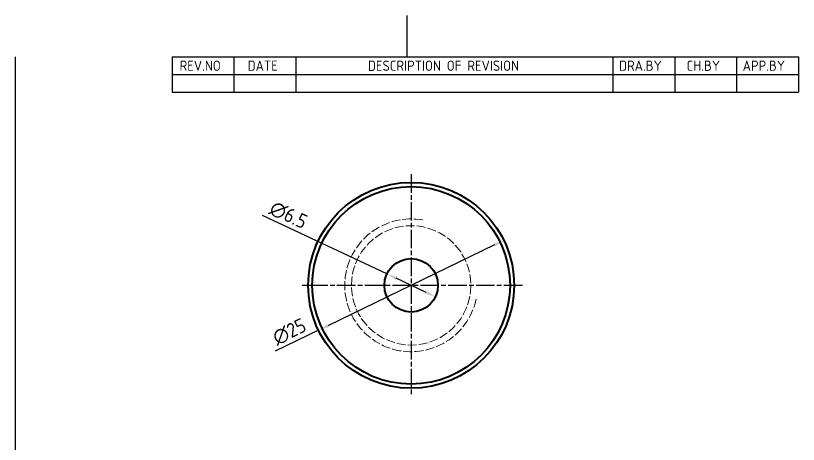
# Model space of a CAD drawing. Header units: millimetres. Extents: x 0 to 105, y 0 to 149.
# Drawn here: x 5 to 100, y 96.4 to 148.5 of the extents above; entities that cross this region are included whole.
import ezdxf

# ---------------------------------------------------------------- set-up
doc = ezdxf.new("R2010")
doc.units = ezdxf.units.MM
doc.header["$LTSCALE"] = 0.5
doc.linetypes.add('CHAIN', pattern=[0.35429999999999995, 0.2362, -0.0295, 0.0591, -0.0295])
doc.linetypes.add('DASHED', pattern=[0.2067, 0.1654, -0.0413])
doc.layers.get('0').update_dxf_attribs({"color": 3, "lineweight": 25})
for name, color, linetype, lineweight in [('가려진 것(ISO)', 2, 'DASHED', 18), ('가시적인 것(ISO)', 3, 'Continuous', 40), ('경계(ISO)', 7, 'Continuous', 25), ('기호(ISO)', 5, 'Continuous', 25), ('중심 표식(ISO)', 1, 'Continuous', 25), ('치수(ISO)', 2, 'Continuous', 25)]:
    doc.layers.add(name, color=color, linetype=linetype, lineweight=lineweight)
doc.styles.add('ISO ProportionalPSTEK', font='isocp.shx')
doc.styles.add('치수 텍스트_PSTEK_POSCO', font='isocp.shx')
doc.dimstyles.new('치수_PSTEK_POSCO', dxfattribs={"dimscale": 0.5, "dimtxt": 3.5, "dimasz": 2.5, "dimexe": 2, "dimexo": 2.5, "dimgap": 1, "dimtad": 1, "dimrnd": 1e-08, "dimdsep": 46, "dimtxsty": '치수 텍스트_PSTEK_POSCO', "dimcen": 0.09, "dimdle": 10, "dimclrd": 7, "dimclre": 7, "dimclrt": 2, "dimadec": 1, "dimazin": 2, "dimtfac": 1, "dimtmove": 0, "dimatfit": 3, "dimfxl": 0, "dimtolj": 1, "dimlwd": -1, "dimlwe": -1, "dimarcsym": 0})

# ---------------------------------------------------------------- blocks, each defined once
blk = doc.blocks.new('경계 Default Border')
at = {"layer": '경계(ISO)', "flags": 128}
for points in [[(105, 297.0000076293945), (105, 287.0000076293945)], [(10, 10), (10, 287.0000076293945)]]:
    blk.add_lwpolyline(points, dxfattribs=at)
blk = doc.blocks.new('리비전 내역')
at = {"layer": '기호(ISO)'}
for p, q in [((48.00000000000001, 287.0000076293945), (200, 287.0000076293945)), ((48.00000000000001, 287.0000076293945), (48.00000000000001, 282.7200076293945)), ((63.00000000000001, 287.0000076293945), (63.00000000000001, 282.7200076293945)), ((78, 287.0000076293945), (78, 282.7200076293945)), ((155, 287.0000076293945), (155, 282.7200076293945)), ((170, 287.0000076293945), (170, 282.7200076293945)), ((185, 287.0000076293945), (185, 282.7200076293945)), ((200, 287.0000076293945), (200, 282.7200076293945)), ((48.00000000000001, 282.7200076293945), (200, 282.7200076293945)), ((48.00000000000001, 282.7200076293945), (48.00000000000001, 278.4400076293945)), ((63.00000000000001, 282.7200076293945), (63.00000000000001, 278.4400076293945)), ((78, 282.7200076293945), (78, 278.4400076293945)), ((155, 282.7200076293945), (155, 278.4400076293945)), ((170, 282.7200076293945), (170, 278.4400076293945)), ((185, 282.7200076293945), (185, 278.4400076293945)), ((200, 282.7200076293945), (200, 278.4400076293945)), ((48.00000000000001, 278.4400076293945), (200, 278.4400076293945))]:
    blk.add_line(p, q, dxfattribs=at)
at = {"layer": '기호(ISO)', "color": 2, "char_height": 2.5, "attachment_point": 7, "style": 'ISO ProportionalPSTEK'}
for s, insert in [('REV.NO', (49.7871163682308, 283.5831900503393)), ('DATE', (66.31423177283666, 283.5831900503393)), ('DESCRIPTION OF REVISION', (95.50702043336295, 283.5831900503393)), ('DRA.BY', (156.4757339553203, 283.5831900503393)), ('CH.BY', (172.8642915086116, 283.5831900503393)), ('APP.BY', (186.4777339604403, 283.5831900503393))]:
    blk.add_mtext(s, dxfattribs=dict(at, insert=insert))
blk = doc.blocks.new('*D30')
at = {"layer": 'Defpoints', "color": 0}
for p in [(64.25010175100331, 121.1843424596588), (41.75403276422643, 110.2789823031956)]:
    blk.add_point(p, dxfattribs=at)
at = {"layer": '치수(ISO)', "color": 7}
for p, q in [((63.12529830166446, 120.6390744518357), (42.87883621356527, 110.8242503110188)), ((41.75403276422643, 110.2789823031956), (36.51470965914692, 107.7391294306535))]:
    blk.add_line(p, q, dxfattribs=at)
for points in [[(63.03442030036061, 120.8265416933921), (63.21617630296832, 120.4516072102792), (64.25010175100331, 121.1843424596588)], [(42.78795821226142, 111.0117175525753), (42.96971421486913, 110.6367830694623), (41.75403276422643, 110.2789823031956)]]:
    blk.add_solid(points, dxfattribs=at)
at = {"layer": '치수(ISO)', "color": 2, "insert": (36.36476109492158, 109.1946754206568), "char_height": 1.75, "attachment_point": 4, "rotation": 25.862593637266272, "style": '치수 텍스트_PSTEK_POSCO'}
blk.add_mtext('\\A1;∅25', dxfattribs=at)
blk = doc.blocks.new('*D31')
at = {"layer": 'Defpoints', "color": 0}
for p in [(50.06193427525466, 117.1166237693504), (55.94220023997514, 114.3467009935044)]:
    blk.add_point(p, dxfattribs=at)
at = {"layer": '치수(ISO)', "color": 7}
for p, q in [((50.06193427525466, 117.1166237693504), (34.967020446032, 124.2271432366418)), ((54.81137986214428, 114.8793784503979), (51.19275465308552, 116.583946312457))]:
    blk.add_line(p, q, dxfattribs=at)
for points in [[(51.28153422923442, 116.7724163754288), (51.10397507693661, 116.3954762494852), (50.06193427525466, 117.1166237693504)], [(54.90015943829319, 115.0678485133697), (54.72260028599538, 114.6909083874261), (55.94220023997514, 114.3467009935044)]]:
    blk.add_solid(points, dxfattribs=at)
at = {"layer": '치수(ISO)', "color": 2, "insert": (36.00529379974714, 125.2579746694984), "char_height": 1.75, "attachment_point": 4, "rotation": 334.7770324647375, "style": '치수 텍스트_PSTEK_POSCO'}
blk.add_mtext('\\A1;∅6.5', dxfattribs=at)

msp = doc.modelspace()

# ---------------------------------------------------------------- linework, layer by layer
at = {"layer": '가려진 것(ISO)', "ltscale": 12.96368503570557}
msp.add_circle((53.00206725761488, 115.7316623814263), 7.250000000000001, dxfattribs=at)
at = {"layer": '가려진 것(ISO)', "ltscale": 13.12850952148438}
msp.add_arc((53.00206725761488, 115.7316623814209), 8.062, 80.00000000000198, 349.9999999999509, dxfattribs=at)
at = {"layer": '가시적인 것(ISO)'}
for centre, radius in [((53.00206725761488, 115.7316623814273), 12.5), ((53.00206725761488, 115.7316623814274), 12), ((53.00206725761488, 115.7316623814274), 3.250000000000002)]:
    msp.add_circle(centre, radius, dxfattribs=at)
at = {"layer": '중심 표식(ISO)', "linetype": 'CHAIN', "ltscale": 19.05165100097656}
for p, q in [((53.00206725761488, 129.2316623814272), (53.00206725761488, 102.2316623814273)), ((66.50206725761487, 115.7316623814273), (39.50206725761488, 115.7316623814273))]:
    msp.add_line(p, q, dxfattribs=at)

# ---------------------------------------------------------------- block references
at = {"xscale": 0.5, "yscale": 0.5, "zscale": 0.5}
msp.add_blockref('경계 Default Border', (0, 0), dxfattribs=at)
at = {"layer": '기호(ISO)', "xscale": 0.5, "yscale": 0.5, "zscale": 0.5}
msp.add_blockref('리비전 내역', (0, 0), dxfattribs=at)

# ---------------------------------------------------------------- dimensions: what is measured, and where the dimension line sits
at = {"layer": '치수(ISO)', "color": 7}
for p1, p2, override, picture, middle in [((55.94220023997514, 114.3467009935044), (50.06193427525466, 117.1166237693504), {"dimdec": 2, "dimlfac": 0.9999999999999972, "dimtp": 0, "dimtm": -0, "dimtdec": 2, "dimatfit": 2}, '*D31', (37.2727574850694, 123.1410165923949)), ((64.25010175100331, 121.1843424596588), (41.75403276422643, 110.2789823031956), {"dimdec": 2, "dimlfac": 1.000000000000001, "dimtp": 0, "dimtm": -0, "dimtdec": 2, "dimatfit": 2}, '*D30', (38.57196948701726, 108.736421863013))]:
    dim = msp.add_diameter_dim_2p(p1=p1, p2=p2, dimstyle='치수_PSTEK_POSCO', override=override, dxfattribs=at)
    dim.commit()
    dim.dimension.update_dxf_attribs({"geometry": picture, "text_midpoint": middle, "dimtype": 163})

doc.saveas('drawing.dxf')
